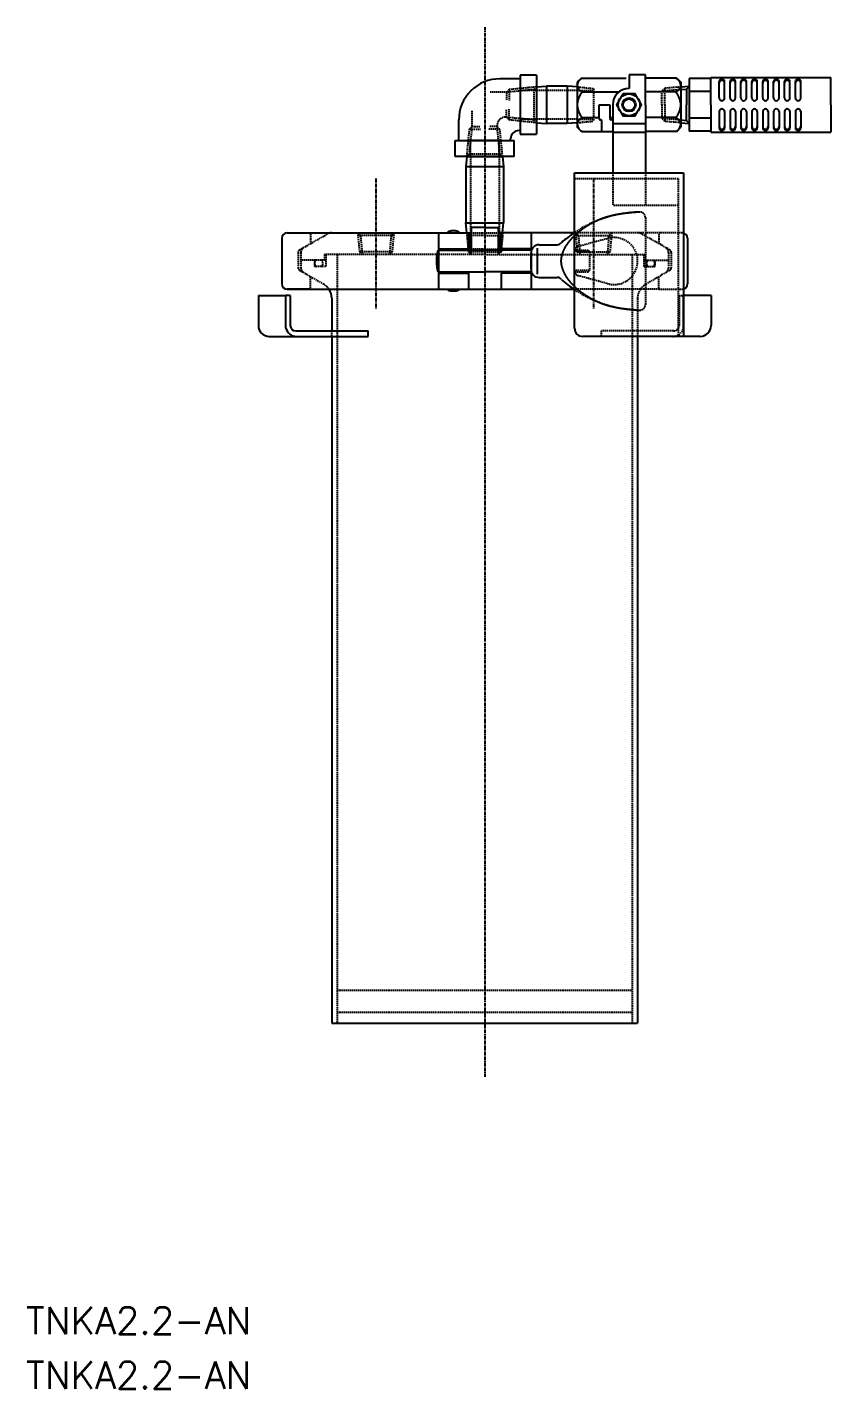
# Model space of a CAD drawing. Extents: x 248 to 807, y 18 to 803.
# Drawn here: x 248.5 to 543.6, y 18.3 to 518 of the extents above; entities that cross this region are included whole.
import ezdxf

# ---------------------------------------------------------------- set-up
doc = ezdxf.new("R2010")
doc.units = 0
doc.linetypes.add('CENTER', pattern=[2, 1.25, -0.25, 0.25, -0.25])
doc.linetypes.add('DASHED', pattern=[0.75, 0.5, -0.25])
doc.layers.get('0').update_dxf_attribs({"linetype": 'CONTINUOUS'})
doc.layers.add('CENTER', color=1, linetype='CENTER')
doc.styles.get("Standard").update_dxf_attribs({"font": 'txt.shx', "bigfont": 'bigfont.shx'})

msp = doc.modelspace()

# ---------------------------------------------------------------- linework, layer by layer
at = {"color": 7, "linetype": 'CONTINUOUS'}
for p, q in [((429.55, 500.35), (429.55, 478.7)), ((435.5, 500.34), (429.55, 500.35)), ((435.5, 500.34), (435.5, 478.7)), ((469.5, 500.52), (469.5, 495.52)), ((475.5, 500.52), (469.5, 500.52)), ((475.5, 489.52), (475.5, 500.52)), ((429.55, 499.03), (422.02, 499.04)), ((435.5, 496.08), (439.2, 496.42)), ((439.2, 496.42), (439.2, 482.62)), ((446.8, 496.42), (439.2, 496.42)), ((450.5, 496.08), (446.8, 496.42)), ((446.8, 496.42), (446.8, 482.62)), ((452, 499.27), (450.5, 497.77)), ((450.5, 497.77), (450.5, 481.27)), ((452, 499.27), (468.5, 499.27)), ((487, 499.27), (475.5, 499.27)), ((487, 499.27), (488.5, 497.77)), ((488.5, 497.77), (488.5, 481.27)), ((488.5, 496.09), (491.6, 496.35)), ((488.5, 496.09), (488.5, 482.95)), ((488.5, 495.09), (490.6, 495.26)), ((491.6, 496.35), (490.6, 495.27)), ((490.6, 495.26), (490.6, 489.52)), ((499.6, 499.22), (491.6, 499.22)), ((491.6, 499.22), (491.6, 489.52)), ((499.6, 489.52), (499.6, 499.52)), ((499.6, 499.52), (543.6, 499.52)), ((502.6, 492.02), (502.6, 498.02)), ((504.6, 492.02), (504.6, 498.02)), ((506.6, 492.02), (506.6, 498.02)), ((508.6, 492.02), (508.6, 498.02)), ((510.6, 492.02), (510.6, 498.02)), ((512.6, 492.02), (512.6, 498.02)), ((514.6, 492.02), (514.6, 498.02)), ((516.6, 492.02), (516.6, 498.02)), ((518.6, 492.02), (518.6, 498.02)), ((520.6, 492.02), (520.6, 498.02)), ((522.6, 492.02), (522.6, 498.02)), ((524.6, 492.02), (524.6, 498.02)), ((526.6, 492.02), (526.6, 498.02)), ((528.6, 492.02), (528.6, 498.02)), ((530.6, 492.02), (530.6, 498.02)), ((532.6, 492.02), (532.6, 498.02)), ((543.6, 489.52), (543.6, 499.52)), ((452.31, 494.22), (465.76, 494.22)), ((486.69, 494.22), (475.5, 494.22)), ((499.6, 494.37), (491.6, 494.37)), ((452.31, 484.83), (458.5, 484.83)), ((458.5, 484.52), (458.5, 489.52)), ((458.5, 489.52), (462.5, 489.52)), ((462.5, 489.52), (462.5, 484.52)), ((462.5, 484.83), (463.5, 484.83)), ((463.5, 489.52), (463.5, 464.52)), ((475.5, 489.52), (475.5, 464.52)), ((486.69, 484.83), (475.5, 484.83)), ((490.6, 483.78), (490.6, 489.52)), ((491.6, 489.52), (491.6, 479.82)), ((499.6, 489.52), (499.6, 479.52)), ((502.6, 487.02), (502.6, 481.02)), ((504.6, 487.02), (504.6, 481.02)), ((506.6, 487.02), (506.6, 481.02)), ((508.6, 487.02), (508.6, 481.02)), ((510.6, 487.02), (510.6, 481.02)), ((512.6, 487.02), (512.6, 481.02)), ((514.6, 487.02), (514.6, 481.02)), ((516.6, 487.02), (516.6, 481.02)), ((518.6, 487.02), (518.6, 481.02)), ((520.6, 487.02), (520.6, 481.02)), ((522.6, 487.02), (522.6, 481.02)), ((524.6, 487.02), (524.6, 481.02)), ((526.6, 487.02), (526.6, 481.02)), ((528.6, 487.02), (528.6, 481.02)), ((530.6, 487.02), (530.6, 481.02)), ((532.6, 487.02), (532.6, 481.02)), ((543.6, 489.52), (543.6, 479.52)), ((407, 476.46), (407, 484.04)), ((429.55, 480.02), (429, 480.03)), ((435.5, 482.96), (439.2, 482.62)), ((446.8, 482.62), (439.2, 482.62)), ((450.5, 482.96), (446.8, 482.62)), ((452, 479.77), (450.5, 481.27)), ((452, 479.77), (463.5, 479.77)), ((459.5, 479.77), (459.5, 483.52)), ((475.5, 482.52), (463.5, 482.52)), ((487, 479.77), (475.5, 479.77)), ((487, 479.77), (488.5, 481.27)), ((488.5, 483.95), (490.6, 483.78)), ((488.5, 482.95), (491.6, 482.69)), ((491.6, 482.69), (490.6, 483.77)), ((499.6, 484.67), (491.6, 484.67)), ((499.6, 479.82), (491.6, 479.82)), ((405.68, 470.52), (405.68, 476.46)), ((405.68, 476.46), (427.32, 476.46)), ((426, 476.46), (426, 477.03)), ((427.32, 470.52), (427.32, 476.46)), ((429.55, 478.7), (435.5, 478.7)), ((463.5, 479.52), (475.5, 479.52)), ((499.6, 479.52), (543.6, 479.52)), ((427.32, 470.52), (405.68, 470.52)), ((409.94, 470.52), (409.6, 466.82)), ((409.94, 470.52), (423.06, 470.52)), ((423.06, 470.52), (423.4, 466.82)), ((409.6, 466.82), (409.6, 446.22)), ((409.6, 466.82), (423.4, 466.82)), ((423.4, 466.82), (423.4, 446.22)), ((449.5, 464.52), (489.5, 464.52)), ((449.5, 407.52), (449.5, 464.52)), ((489.5, 464.52), (489.5, 404.52)), ((409.94, 442.52), (409.6, 446.22)), ((409.6, 446.22), (423.4, 446.22)), ((423.06, 442.52), (423.4, 446.22)), ((342, 440.52), (342, 423.82)), ((344, 442.52), (352, 442.52)), ((352, 442.52), (360.2, 442.52)), ((360.2, 442.52), (411.5, 442.52)), ((399.5, 442.52), (399.5, 436.67)), ((410.5, 442.52), (410.5, 436.67)), ((410.5, 442.52), (410.5, 437.02)), ((411.5, 444.52), (411.5, 436.17)), ((416.5, 444.52), (411.5, 444.52)), ((416.5, 444.52), (421.5, 444.52)), ((421.5, 444.52), (421.5, 436.17)), ((449.31, 442.52), (421.5, 442.52)), ((422.5, 442.52), (422.5, 437.02)), ((422.5, 442.52), (422.5, 436.67)), ((433.5, 442.52), (433.5, 436.67)), ((491, 440.52), (491, 423.82)), ((399.5, 436.67), (410.5, 436.67)), ((399.5, 436.17), (416.5, 436.17)), ((399.5, 436.17), (399.5, 428.17)), ((402.86, 436.67), (402.86, 436.17)), ((407.14, 436.67), (407.14, 436.17)), ((433.5, 436.17), (416.5, 436.17)), ((433.5, 436.67), (422.5, 436.67)), ((433.5, 436.17), (433.5, 428.17)), ((433.5, 429.17), (433.5, 435.17)), ((435.74, 436.95), (435.74, 427.39)), ((436.5, 438.17), (443.1, 438.17)), ((399.5, 428.17), (416.5, 428.17)), ((399.5, 427.67), (410.5, 427.67)), ((399.5, 427.67), (399.5, 421.82)), ((402.86, 428.17), (402.86, 427.67)), ((407.14, 428.17), (407.14, 427.67)), ((410.5, 427.67), (410.5, 421.82)), ((433.5, 428.17), (416.5, 428.17)), ((422.5, 427.67), (422.5, 421.82)), ((433.5, 427.67), (422.5, 427.67)), ((433.5, 427.67), (433.5, 421.82)), ((436.5, 426.17), (443.1, 426.17)), ((352.5, 421.82), (344, 421.82)), ((344, 421.82), (416.5, 421.82)), ((352.5, 421.82), (359.9, 421.82)), ((416.5, 421.82), (449.31, 421.82)), ((333.37, 419.52), (333.37, 408.52)), ((333.37, 419.52), (343.5, 419.52)), ((345.1, 419.52), (343.5, 419.52)), ((343.5, 407.51), (343.5, 419.52)), ((345.1, 419.52), (345.1, 408.52)), ((360.35, 418.5), (360.35, 409.52)), ((360.35, 418.5), (360.35, 409.52)), ((499.63, 419.52), (489.5, 419.52)), ((489.5, 407.51), (489.5, 419.52)), ((499.63, 419.52), (499.63, 408.52)), ((347.1, 406.52), (373.65, 406.52)), ((360.35, 409.52), (360.35, 406.52)), ((373.65, 404.52), (373.65, 406.52)), ((337.37, 404.52), (373.65, 404.52)), ((360.35, 404.52), (360.35, 152.52)), ((489.5, 404.52), (452.5, 404.52)), ((495.63, 404.52), (459.35, 404.52)), ((472.65, 404.52), (472.65, 152.52)), ((360.35, 152.52), (472.65, 152.52))]:
    msp.add_line(p, q, dxfattribs=at)
at = {"color": 3, "linetype": 'DASHED'}
for p, q in [((425.51, 495.1), (424.51, 494.1)), ((434.51, 495.09), (424.51, 494.1)), ((425.51, 495.1), (425.5, 491.09)), ((435.51, 496.09), (425.51, 495.1)), ((435.5, 496.08), (429.5, 495.52)), ((429.5, 495.52), (429.5, 483.52)), ((435.5, 494.77), (429.5, 494.77)), ((434.51, 495.09), (434.49, 483.94)), ((435.51, 496.09), (434.51, 495.09)), ((450.5, 494.77), (435.5, 494.77)), ((450.5, 496.08), (456.5, 495.52)), ((450.5, 494.77), (456.5, 494.77)), ((456.5, 495.52), (456.5, 483.52)), ((482.6, 495.61), (481.6, 494.52)), ((488.5, 495.09), (481.6, 494.52)), ((488.5, 496.09), (482.6, 495.61)), ((482.6, 489.52), (482.6, 495.61)), ((425.56, 494.1), (418.56, 494.11)), ((424.51, 494.1), (424.5, 491.09)), ((481.6, 489.52), (481.6, 494.52)), ((481.6, 489.52), (481.6, 494.52)), ((411.93, 481.52), (411.93, 487.5)), ((424.49, 484.96), (424.08, 484.96)), ((424.49, 484.96), (424.5, 487.97)), ((425.49, 483.96), (424.49, 484.96)), ((434.49, 483.94), (424.49, 484.96)), ((425.49, 483.96), (425.5, 487.97)), ((481.6, 489.52), (481.6, 484.52)), ((481.6, 489.52), (481.6, 484.52)), ((482.6, 489.52), (482.6, 483.44)), ((409.93, 470.52), (410.93, 480.52)), ((410.93, 471.52), (411.93, 481.52)), ((410.93, 480.52), (411.93, 481.52)), ((410.93, 480.52), (414.94, 480.52)), ((411.93, 481.52), (414.94, 481.52)), ((421.07, 481.52), (418.06, 481.52)), ((422.07, 480.52), (418.06, 480.52)), ((421.07, 481.52), (421.07, 481.96)), ((422.07, 471.52), (421.07, 481.52)), ((422.07, 480.52), (421.07, 481.52)), ((423.07, 470.52), (422.07, 480.52)), ((435.49, 482.94), (425.49, 483.96)), ((435.5, 484.27), (429.5, 484.27)), ((435.5, 482.96), (429.5, 483.52)), ((435.49, 482.94), (434.49, 483.94)), ((450.5, 484.27), (435.5, 484.27)), ((450.5, 484.27), (456.5, 484.27)), ((450.5, 482.96), (456.5, 483.52)), ((488.5, 483.95), (481.6, 484.52)), ((482.6, 483.44), (481.6, 484.52)), ((488.5, 482.95), (482.6, 483.44)), ((409.94, 470.52), (410.5, 476.52)), ((410.5, 476.52), (422.5, 476.52)), ((411.25, 470.52), (411.25, 476.52)), ((421.75, 470.52), (421.75, 476.52)), ((423.06, 470.52), (422.5, 476.52)), ((409.93, 470.52), (410.93, 471.52)), ((410.93, 471.52), (422.07, 471.52)), ((411.25, 470.52), (411.25, 442.52)), ((421.75, 470.52), (421.75, 442.52)), ((423.07, 470.52), (422.07, 471.52)), ((449.5, 462.52), (487.5, 462.52)), ((463.5, 464.52), (463.5, 452.52)), ((475.5, 464.52), (475.5, 452.52)), ((487.5, 462.52), (487.5, 404.52)), ((487.5, 452.52), (463.5, 452.52)), ((475.5, 448.17), (475.5, 416.17)), ((348.5, 436.23), (358.7, 442.11)), ((352.5, 442.02), (352.5, 438.54)), ((369.88, 442.52), (370.5, 435.52)), ((369.88, 442.52), (370.88, 441.52)), ((383.04, 441.52), (369.96, 441.52)), ((370.88, 441.52), (371.5, 434.52)), ((382.13, 441.52), (381.5, 434.52)), ((383.13, 442.52), (382.13, 441.52)), ((383.13, 442.52), (382.5, 435.52)), ((409.84, 442.52), (410.88, 441.52)), ((409.88, 442.48), (410.5, 435.52)), ((409.94, 442.52), (410.5, 436.52)), ((416.5, 441.52), (409.96, 441.52)), ((410.88, 441.52), (411.5, 434.52)), ((411.25, 442.52), (411.25, 436.52)), ((411.5, 442.52), (421.5, 442.52)), ((416.5, 441.52), (423.04, 441.52)), ((422.13, 441.52), (421.5, 434.52)), ((421.75, 442.52), (421.75, 436.52)), ((423.16, 442.52), (422.13, 441.52)), ((423.06, 442.52), (422.5, 436.52)), ((423.12, 442.48), (422.5, 435.52)), ((472.8, 442.52), (449.31, 442.52)), ((449.88, 442.52), (450.5, 435.52)), ((449.88, 442.52), (450.88, 441.52)), ((449.96, 441.52), (463.04, 441.52)), ((450.88, 441.52), (451.5, 434.52)), ((461.43, 440.39), (450.98, 437.57)), ((462.13, 441.52), (461.5, 434.52)), ((463.13, 442.52), (462.13, 441.52)), ((463.13, 442.52), (462.5, 435.52)), ((481, 442.52), (472.8, 442.52)), ((484.5, 436.23), (474.3, 442.11)), ((480.5, 442.02), (480.5, 438.54)), ((489, 442.52), (481, 442.52)), ((348, 435.36), (348, 429.67)), ((349, 435.36), (349, 429.67)), ((382.5, 435.52), (370.5, 435.52)), ((370.5, 435.52), (371.5, 434.52)), ((382.5, 435.52), (381.5, 434.52)), ((416.5, 436.52), (410.5, 436.52)), ((416.5, 435.52), (410.5, 435.52)), ((410.5, 435.52), (411.5, 434.52)), ((411.5, 436.17), (411.5, 434.52)), ((416.5, 436.52), (422.5, 436.52)), ((416.5, 435.52), (422.5, 435.52)), ((421.5, 436.17), (421.5, 434.52)), ((422.5, 435.52), (421.5, 434.52)), ((449.5, 428.7), (449.5, 435.64)), ((455, 435.62), (449.5, 435.62)), ((449.57, 436.17), (454.45, 436.17)), ((450.5, 435.52), (462.5, 435.52)), ((450.5, 435.52), (451.5, 434.52)), ((454.45, 436.17), (455, 435.62)), ((455, 435.62), (455, 428.72)), ((462.5, 435.52), (461.5, 434.52)), ((484, 435.36), (484, 429.67)), ((485, 435.36), (485, 429.67)), ((358.1, 432.52), (349, 432.52)), ((354, 432.52), (354, 430.12)), ((358.1, 430.12), (354, 430.12)), ((357.7, 434.52), (357.7, 432.52)), ((416.5, 434.52), (357.7, 434.52)), ((358.1, 434.52), (358.1, 430.12)), ((362.35, 434.52), (362.35, 152.52)), ((416.5, 434.52), (475.3, 434.52)), ((470.65, 434.52), (470.65, 409.52)), ((470.65, 434.52), (470.65, 409.52)), ((474.9, 434.52), (474.9, 430.12)), ((474.9, 432.52), (484, 432.52)), ((474.9, 430.12), (479, 430.12)), ((475.3, 434.52), (475.3, 432.52)), ((479, 432.52), (479, 430.12)), ((348.5, 428.81), (357.35, 423.7)), ((352.5, 422.32), (352.5, 426.5)), ((455, 428.72), (449.5, 428.72)), ((449.57, 428.17), (454.45, 428.17)), ((461.43, 423.94), (450.98, 426.77)), ((454.45, 428.17), (455, 428.72)), ((484.5, 428.81), (475.65, 423.7)), ((480.5, 422.32), (480.5, 426.5)), ((480.5, 421.82), (449.31, 421.82)), ((480.5, 421.82), (489, 421.82)), ((472.65, 418.5), (472.65, 404.52)), ((487.9, 419.52), (489.5, 419.52)), ((487.9, 419.52), (487.9, 408.52)), ((360.35, 404.52), (360.35, 406.52)), ((485.9, 406.52), (459.35, 406.52)), ((459.35, 404.52), (459.35, 406.52)), ((470.65, 409.52), (470.65, 152.52)), ((362.35, 164.52), (416.5, 164.52)), ((416.5, 164.52), (470.65, 164.52)), ((362.35, 156.52), (416.5, 156.52)), ((416.5, 156.52), (470.65, 156.52))]:
    msp.add_line(p, q, dxfattribs=at)
at = {"color": 7, "linetype": 'CONTINUOUS'}
msp.add_lwpolyline([(467.19, 493.52), (464.88, 489.52), (467.19, 485.52), (471.81, 485.52), (474.12, 489.52), (471.81, 493.52)], close=True, dxfattribs=at)
at = {"color": 3}
for points in [[(473.44, 450.17, 0), (473.28, 450.15, 0), (473.13, 450.14, 0), (472.98, 450.13, 0), (472.83, 450.12, 0), (472.68, 450.11, 0), (472.52, 450.1, 0), (472.37, 450.08, 0), (472.22, 450.07, 0), (472.07, 450.06, 0), (471.91, 450.05, 0), (471.76, 450.03, 0), (471.61, 450.02, 0), (471.46, 450.01, 0), (471.31, 450, 0), (471.15, 449.98, 0), (471, 449.97, 0), (470.85, 449.95, 0), (470.7, 449.94, 0), (470.55, 449.93, 0), (470.39, 449.91, 0), (470.24, 449.9, 0), (470.09, 449.88, 0), (469.94, 449.87, 0), (469.79, 449.86, 0), (469.63, 449.84, 0), (469.48, 449.82, 0), (469.33, 449.81, 0), (469.18, 449.79, 0), (469.02, 449.78, 0), (468.87, 449.76, 0), (468.72, 449.74, 0), (468.57, 449.73, 0), (468.41, 449.71, 0), (468.26, 449.69, 0), (468.11, 449.67, 0), (467.96, 449.65, 0), (467.8, 449.63, 0), (467.65, 449.61, 0), (467.5, 449.59, 0), (467.35, 449.57, 0), (467.19, 449.55, 0), (467.04, 449.53, 0), (466.89, 449.51, 0), (466.74, 449.49, 0), (466.58, 449.46, 0), (466.43, 449.44, 0), (466.28, 449.42, 0), (466.12, 449.39, 0), (465.97, 449.37, 0), (465.82, 449.34, 0), (465.67, 449.31, 0), (465.51, 449.29, 0), (465.36, 449.26, 0), (465.21, 449.23, 0), (465.05, 449.2, 0), (464.9, 449.18, 0), (464.75, 449.15, 0), (464.6, 449.12, 0), (464.44, 449.08, 0), (464.29, 449.05, 0), (464.13, 449.02, 0), (463.98, 448.99, 0), (463.83, 448.95, 0), (463.68, 448.92, 0), (463.52, 448.89, 0), (463.37, 448.85, 0), (463.21, 448.81, 0), (463.06, 448.78, 0), (462.91, 448.74, 0), (462.75, 448.7, 0), (462.6, 448.66, 0), (462.45, 448.62, 0), (462.29, 448.58, 0), (462.14, 448.54, 0), (461.99, 448.5, 0), (461.83, 448.45, 0), (461.68, 448.41, 0), (461.52, 448.36, 0), (461.37, 448.32, 0), (461.21, 448.27, 0), (461.06, 448.22, 0), (460.91, 448.17, 0), (460.75, 448.12, 0), (460.6, 448.07, 0), (460.44, 448.02, 0), (460.29, 447.97, 0), (460.13, 447.92, 0), (459.98, 447.86, 0), (459.82, 447.81, 0), (459.67, 447.75, 0), (459.52, 447.69, 0), (459.36, 447.63, 0), (459.21, 447.57, 0), (459.05, 447.51, 0), (458.9, 447.45, 0), (458.74, 447.39, 0), (458.59, 447.33, 0), (458.43, 447.26, 0), (458.28, 447.2, 0), (458.12, 447.13, 0), (457.96, 447.06, 0), (457.81, 446.99, 0), (457.65, 446.92, 0), (457.5, 446.85, 0), (457.34, 446.78, 0), (457.19, 446.71, 0), (457.03, 446.63, 0), (456.88, 446.56, 0), (456.72, 446.48, 0), (456.57, 446.4, 0), (456.41, 446.32, 0), (456.26, 446.25, 0), (456.1, 446.16, 0), (455.95, 446.08, 0), (455.79, 446, 0), (455.64, 445.92, 0), (455.49, 445.83, 0), (455.33, 445.75, 0), (455.18, 445.66, 0), (455.02, 445.57, 0), (454.87, 445.49, 0), (454.72, 445.39, 0), (454.57, 445.31, 0), (454.42, 445.21, 0), (454.27, 445.12, 0), (454.12, 445.03, 0), (453.96, 444.93, 0), (453.81, 444.84, 0), (453.67, 444.74, 0), (453.52, 444.65, 0), (453.37, 444.55, 0), (453.22, 444.45, 0), (453.07, 444.35, 0), (452.93, 444.25, 0), (452.78, 444.15, 0), (452.63, 444.05, 0), (452.49, 443.95, 0), (452.35, 443.85, 0), (452.2, 443.74, 0), (452.06, 443.64, 0), (451.92, 443.53, 0), (451.77, 443.43, 0), (451.63, 443.32, 0), (451.49, 443.21, 0), (451.36, 443.1, 0), (451.22, 442.99, 0), (451.08, 442.88, 0), (450.94, 442.77, 0), (450.81, 442.66, 0), (450.67, 442.55, 0), (450.54, 442.44, 0), (450.4, 442.32, 0), (450.27, 442.21, 0), (450.14, 442.1, 0), (450.01, 441.98, 0), (449.88, 441.87, 0), (449.75, 441.75, 0), (449.63, 441.63, 0), (449.5, 441.51, 0)], [(449.5, 422.82, 0), (449.63, 422.7, 0), (449.75, 422.58, 0), (449.88, 422.46, 0), (450.01, 422.35, 0), (450.14, 422.23, 0), (450.27, 422.12, 0), (450.41, 422, 0), (450.54, 421.89, 0), (450.67, 421.78, 0), (450.81, 421.66, 0), (450.94, 421.55, 0), (451.08, 421.44, 0), (451.22, 421.33, 0), (451.36, 421.22, 0), (451.5, 421.11, 0), (451.64, 421, 0), (451.78, 420.9, 0), (451.92, 420.79, 0), (452.06, 420.69, 0), (452.2, 420.58, 0), (452.35, 420.48, 0), (452.49, 420.37, 0), (452.64, 420.27, 0), (452.78, 420.17, 0), (452.93, 420.07, 0), (453.08, 419.97, 0), (453.22, 419.87, 0), (453.37, 419.77, 0), (453.52, 419.67, 0), (453.67, 419.58, 0), (453.82, 419.48, 0), (453.97, 419.39, 0), (454.12, 419.29, 0), (454.27, 419.2, 0), (454.42, 419.11, 0), (454.57, 419.02, 0), (454.73, 418.93, 0), (454.88, 418.84, 0), (455.03, 418.75, 0), (455.18, 418.66, 0), (455.34, 418.57, 0), (455.49, 418.49, 0), (455.64, 418.4, 0), (455.8, 418.32, 0), (455.95, 418.24, 0), (456.11, 418.16, 0), (456.26, 418.08, 0), (456.42, 418, 0), (456.57, 417.92, 0), (456.73, 417.84, 0), (456.88, 417.77, 0), (457.04, 417.69, 0), (457.19, 417.62, 0), (457.35, 417.54, 0), (457.5, 417.47, 0), (457.66, 417.4, 0), (457.81, 417.33, 0), (457.97, 417.26, 0), (458.12, 417.19, 0), (458.28, 417.13, 0), (458.43, 417.06, 0), (458.59, 417, 0), (458.75, 416.93, 0), (458.9, 416.87, 0), (459.06, 416.81, 0), (459.21, 416.75, 0), (459.36, 416.69, 0), (459.52, 416.63, 0), (459.67, 416.58, 0), (459.83, 416.52, 0), (459.98, 416.46, 0), (460.14, 416.41, 0), (460.29, 416.36, 0), (460.45, 416.31, 0), (460.6, 416.25, 0), (460.75, 416.2, 0), (460.91, 416.15, 0), (461.06, 416.11, 0), (461.22, 416.06, 0), (461.37, 416.01, 0), (461.53, 415.97, 0), (461.68, 415.92, 0), (461.83, 415.88, 0), (461.99, 415.83, 0), (462.14, 415.79, 0), (462.3, 415.75, 0), (462.45, 415.71, 0), (462.61, 415.67, 0), (462.76, 415.63, 0), (462.91, 415.59, 0), (463.07, 415.55, 0), (463.22, 415.52, 0), (463.37, 415.48, 0), (463.53, 415.44, 0), (463.68, 415.41, 0), (463.83, 415.38, 0), (463.99, 415.34, 0), (464.14, 415.31, 0), (464.29, 415.28, 0), (464.45, 415.24, 0), (464.6, 415.21, 0), (464.75, 415.18, 0), (464.91, 415.15, 0), (465.06, 415.13, 0), (465.21, 415.1, 0), (465.37, 415.07, 0), (465.52, 415.04, 0), (465.67, 415.02, 0), (465.83, 414.99, 0), (465.98, 414.96, 0), (466.13, 414.94, 0), (466.29, 414.92, 0), (466.44, 414.89, 0), (466.59, 414.87, 0), (466.75, 414.85, 0), (466.9, 414.82, 0), (467.05, 414.8, 0), (467.2, 414.78, 0), (467.36, 414.76, 0), (467.51, 414.74, 0), (467.66, 414.72, 0), (467.82, 414.7, 0), (467.97, 414.68, 0), (468.12, 414.66, 0), (468.27, 414.64, 0), (468.43, 414.62, 0), (468.58, 414.61, 0), (468.73, 414.59, 0), (468.88, 414.57, 0), (469.04, 414.56, 0), (469.19, 414.54, 0), (469.34, 414.52, 0), (469.5, 414.51, 0), (469.65, 414.49, 0), (469.8, 414.48, 0), (469.95, 414.46, 0), (470.11, 414.45, 0), (470.26, 414.43, 0), (470.41, 414.42, 0), (470.56, 414.4, 0), (470.72, 414.39, 0), (470.87, 414.38, 0), (471.02, 414.36, 0), (471.17, 414.35, 0), (471.33, 414.34, 0), (471.48, 414.32, 0), (471.63, 414.31, 0), (471.78, 414.3, 0), (471.94, 414.29, 0), (472.09, 414.27, 0), (472.24, 414.26, 0), (472.39, 414.25, 0), (472.55, 414.24, 0), (472.7, 414.23, 0), (472.85, 414.21, 0), (473, 414.2, 0), (473.15, 414.19, 0), (473.31, 414.18, 0), (473.46, 414.17, 0)]]:
    msp.add_polyline3d(points, dxfattribs=at)
at = {"color": 7, "linetype": 'CONTINUOUS'}
for points in [[(407.14, 442.52, 0), (407.14, 442.54, 0), (407.14, 442.55, 0), (407.13, 442.57, 0), (407.13, 442.59, 0), (407.12, 442.61, 0), (407.12, 442.63, 0), (407.11, 442.64, 0), (407.1, 442.66, 0), (407.09, 442.68, 0), (407.07, 442.7, 0), (407.06, 442.72, 0), (407.05, 442.73, 0), (407.03, 442.75, 0), (407.01, 442.77, 0), (407, 442.79, 0), (406.98, 442.8, 0), (406.95, 442.82, 0), (406.93, 442.84, 0), (406.91, 442.85, 0), (406.89, 442.87, 0), (406.86, 442.88, 0), (406.83, 442.9, 0), (406.81, 442.92, 0), (406.78, 442.93, 0), (406.75, 442.95, 0), (406.72, 442.96, 0), (406.69, 442.98, 0), (406.65, 442.99, 0), (406.62, 443, 0), (406.58, 443.02, 0), (406.55, 443.03, 0), (406.51, 443.05, 0), (406.48, 443.06, 0), (406.44, 443.07, 0), (406.4, 443.08, 0), (406.36, 443.09, 0), (406.32, 443.1, 0), (406.27, 443.12, 0), (406.23, 443.13, 0), (406.19, 443.14, 0), (406.14, 443.15, 0), (406.1, 443.16, 0), (406.06, 443.17, 0), (406.01, 443.18, 0), (405.96, 443.18, 0), (405.92, 443.19, 0), (405.87, 443.2, 0), (405.82, 443.21, 0), (405.77, 443.21, 0), (405.72, 443.22, 0), (405.67, 443.23, 0), (405.62, 443.23, 0), (405.57, 443.24, 0), (405.52, 443.24, 0), (405.47, 443.25, 0), (405.42, 443.25, 0), (405.37, 443.25, 0), (405.31, 443.25, 0), (405.26, 443.26, 0), (405.21, 443.26, 0), (405.16, 443.26, 0), (405.11, 443.26, 0), (405.05, 443.26, 0), (405, 443.26, 0), (404.95, 443.26, 0), (404.9, 443.26, 0), (404.84, 443.26, 0), (404.79, 443.26, 0), (404.74, 443.26, 0), (404.69, 443.25, 0), (404.63, 443.25, 0), (404.58, 443.25, 0), (404.53, 443.25, 0), (404.48, 443.24, 0), (404.43, 443.24, 0), (404.38, 443.23, 0), (404.33, 443.23, 0), (404.28, 443.22, 0), (404.23, 443.21, 0), (404.18, 443.21, 0), (404.13, 443.2, 0), (404.09, 443.19, 0), (404.04, 443.18, 0), (403.99, 443.18, 0), (403.95, 443.17, 0), (403.9, 443.16, 0), (403.86, 443.15, 0), (403.81, 443.14, 0), (403.77, 443.13, 0), (403.73, 443.12, 0), (403.69, 443.1, 0), (403.64, 443.09, 0), (403.61, 443.08, 0), (403.56, 443.07, 0), (403.53, 443.06, 0), (403.49, 443.05, 0), (403.45, 443.03, 0), (403.42, 443.02, 0), (403.38, 443, 0), (403.35, 442.99, 0), (403.32, 442.98, 0), (403.28, 442.96, 0), (403.25, 442.95, 0), (403.22, 442.93, 0), (403.19, 442.92, 0), (403.17, 442.9, 0), (403.14, 442.88, 0), (403.12, 442.87, 0), (403.09, 442.85, 0), (403.07, 442.84, 0), (403.05, 442.82, 0), (403.03, 442.8, 0), (403.01, 442.79, 0), (402.99, 442.77, 0), (402.97, 442.75, 0), (402.95, 442.73, 0), (402.94, 442.72, 0), (402.93, 442.7, 0), (402.92, 442.68, 0), (402.9, 442.66, 0), (402.89, 442.64, 0), (402.89, 442.63, 0), (402.88, 442.61, 0), (402.87, 442.59, 0), (402.87, 442.57, 0), (402.87, 442.55, 0), (402.86, 442.54, 0), (402.86, 442.52, 0)], [(399.5, 436.17, 0), (399.48, 436.17, 0), (399.47, 436.16, 0), (399.45, 436.16, 0), (399.43, 436.15, 0), (399.42, 436.14, 0), (399.4, 436.12, 0), (399.38, 436.11, 0), (399.36, 436.09, 0), (399.35, 436.07, 0), (399.33, 436.05, 0), (399.31, 436.02, 0), (399.3, 435.99, 0), (399.28, 435.96, 0), (399.26, 435.93, 0), (399.25, 435.9, 0), (399.23, 435.86, 0), (399.22, 435.82, 0), (399.2, 435.78, 0), (399.19, 435.74, 0), (399.17, 435.69, 0), (399.16, 435.65, 0), (399.14, 435.6, 0), (399.13, 435.55, 0), (399.11, 435.49, 0), (399.1, 435.44, 0), (399.08, 435.38, 0), (399.07, 435.32, 0), (399.06, 435.26, 0), (399.04, 435.19, 0), (399.03, 435.13, 0), (399.02, 435.06, 0), (399, 434.99, 0), (398.99, 434.93, 0), (398.98, 434.85, 0), (398.97, 434.78, 0), (398.96, 434.7, 0), (398.95, 434.63, 0), (398.94, 434.55, 0), (398.93, 434.47, 0), (398.92, 434.39, 0), (398.91, 434.31, 0), (398.9, 434.22, 0), (398.89, 434.14, 0), (398.88, 434.05, 0), (398.88, 433.96, 0), (398.87, 433.88, 0), (398.86, 433.79, 0), (398.85, 433.7, 0), (398.85, 433.61, 0), (398.84, 433.51, 0), (398.84, 433.42, 0), (398.83, 433.33, 0), (398.83, 433.23, 0), (398.82, 433.14, 0), (398.82, 433.04, 0), (398.81, 432.95, 0), (398.81, 432.85, 0), (398.81, 432.75, 0), (398.81, 432.66, 0), (398.8, 432.56, 0), (398.8, 432.46, 0), (398.8, 432.36, 0), (398.8, 432.26, 0), (398.8, 432.17, 0), (398.8, 432.07, 0), (398.8, 431.97, 0), (398.8, 431.87, 0), (398.8, 431.77, 0), (398.81, 431.68, 0), (398.81, 431.58, 0), (398.81, 431.48, 0), (398.81, 431.39, 0), (398.82, 431.29, 0), (398.82, 431.19, 0), (398.83, 431.1, 0), (398.83, 431, 0), (398.84, 430.91, 0), (398.84, 430.82, 0), (398.85, 430.73, 0), (398.85, 430.64, 0), (398.86, 430.55, 0), (398.87, 430.46, 0), (398.88, 430.37, 0), (398.88, 430.28, 0), (398.89, 430.19, 0), (398.9, 430.11, 0), (398.91, 430.03, 0), (398.92, 429.94, 0), (398.93, 429.86, 0), (398.94, 429.78, 0), (398.95, 429.71, 0), (398.96, 429.63, 0), (398.97, 429.55, 0), (398.98, 429.48, 0), (398.99, 429.41, 0), (399, 429.34, 0), (399.02, 429.27, 0), (399.03, 429.2, 0), (399.04, 429.14, 0), (399.06, 429.07, 0), (399.07, 429.01, 0), (399.08, 428.95, 0), (399.1, 428.9, 0), (399.11, 428.84, 0), (399.13, 428.79, 0), (399.14, 428.74, 0), (399.16, 428.69, 0), (399.17, 428.64, 0), (399.19, 428.59, 0), (399.2, 428.55, 0), (399.22, 428.51, 0), (399.23, 428.47, 0), (399.25, 428.43, 0), (399.26, 428.4, 0), (399.28, 428.37, 0), (399.3, 428.34, 0), (399.31, 428.31, 0), (399.33, 428.29, 0), (399.35, 428.26, 0), (399.36, 428.24, 0), (399.38, 428.23, 0), (399.4, 428.21, 0), (399.42, 428.2, 0), (399.43, 428.19, 0), (399.45, 428.18, 0), (399.47, 428.17, 0), (399.48, 428.17, 0), (399.5, 428.17, 0)], [(407.14, 421.82, 0), (407.14, 421.8, 0), (407.14, 421.78, 0), (407.13, 421.76, 0), (407.13, 421.74, 0), (407.12, 421.72, 0), (407.12, 421.71, 0), (407.11, 421.69, 0), (407.1, 421.67, 0), (407.09, 421.65, 0), (407.07, 421.63, 0), (407.06, 421.62, 0), (407.05, 421.6, 0), (407.03, 421.58, 0), (407.01, 421.56, 0), (407, 421.55, 0), (406.98, 421.53, 0), (406.95, 421.51, 0), (406.93, 421.5, 0), (406.91, 421.48, 0), (406.89, 421.46, 0), (406.86, 421.45, 0), (406.83, 421.43, 0), (406.81, 421.42, 0), (406.78, 421.4, 0), (406.75, 421.39, 0), (406.72, 421.37, 0), (406.69, 421.36, 0), (406.65, 421.34, 0), (406.62, 421.33, 0), (406.58, 421.31, 0), (406.55, 421.3, 0), (406.51, 421.29, 0), (406.48, 421.28, 0), (406.44, 421.26, 0), (406.4, 421.25, 0), (406.36, 421.24, 0), (406.32, 421.23, 0), (406.27, 421.22, 0), (406.23, 421.21, 0), (406.19, 421.2, 0), (406.14, 421.19, 0), (406.1, 421.18, 0), (406.06, 421.17, 0), (406.01, 421.16, 0), (405.96, 421.15, 0), (405.92, 421.14, 0), (405.87, 421.13, 0), (405.82, 421.13, 0), (405.77, 421.12, 0), (405.72, 421.11, 0), (405.67, 421.11, 0), (405.62, 421.1, 0), (405.57, 421.1, 0), (405.52, 421.09, 0), (405.47, 421.09, 0), (405.42, 421.08, 0), (405.37, 421.08, 0), (405.31, 421.08, 0), (405.26, 421.07, 0), (405.21, 421.07, 0), (405.16, 421.07, 0), (405.11, 421.07, 0), (405.05, 421.07, 0), (405, 421.07, 0), (404.95, 421.07, 0), (404.9, 421.07, 0), (404.84, 421.07, 0), (404.79, 421.07, 0), (404.74, 421.07, 0), (404.69, 421.08, 0), (404.63, 421.08, 0), (404.58, 421.08, 0), (404.53, 421.09, 0), (404.48, 421.09, 0), (404.43, 421.1, 0), (404.38, 421.1, 0), (404.33, 421.11, 0), (404.28, 421.11, 0), (404.23, 421.12, 0), (404.18, 421.13, 0), (404.13, 421.13, 0), (404.09, 421.14, 0), (404.04, 421.15, 0), (403.99, 421.16, 0), (403.95, 421.17, 0), (403.9, 421.18, 0), (403.86, 421.19, 0), (403.81, 421.2, 0), (403.77, 421.21, 0), (403.73, 421.22, 0), (403.69, 421.23, 0), (403.64, 421.24, 0), (403.61, 421.25, 0), (403.56, 421.26, 0), (403.53, 421.28, 0), (403.49, 421.29, 0), (403.45, 421.3, 0), (403.42, 421.31, 0), (403.38, 421.33, 0), (403.35, 421.34, 0), (403.32, 421.36, 0), (403.28, 421.37, 0), (403.25, 421.39, 0), (403.22, 421.4, 0), (403.19, 421.42, 0), (403.17, 421.43, 0), (403.14, 421.45, 0), (403.12, 421.46, 0), (403.09, 421.48, 0), (403.07, 421.5, 0), (403.05, 421.51, 0), (403.03, 421.53, 0), (403.01, 421.55, 0), (402.99, 421.56, 0), (402.97, 421.58, 0), (402.95, 421.6, 0), (402.94, 421.62, 0), (402.93, 421.63, 0), (402.92, 421.65, 0), (402.9, 421.67, 0), (402.89, 421.69, 0), (402.89, 421.71, 0), (402.88, 421.72, 0), (402.87, 421.74, 0), (402.87, 421.76, 0), (402.87, 421.78, 0), (402.86, 421.8, 0), (402.86, 421.82, 0)]]:
    msp.add_polyline3d(points, dxfattribs=at)
at = {"color": 7}
msp.add_polyline3d([(449.5, 441.51, 0), (449.39, 441.41, 0), (449.28, 441.3, 0), (449.17, 441.2, 0), (449.06, 441.09, 0), (448.95, 440.98, 0), (448.85, 440.88, 0), (448.74, 440.77, 0), (448.64, 440.66, 0), (448.54, 440.55, 0), (448.43, 440.44, 0), (448.33, 440.33, 0), (448.23, 440.22, 0), (448.13, 440.11, 0), (448.03, 440, 0), (447.94, 439.89, 0), (447.84, 439.78, 0), (447.74, 439.67, 0), (447.65, 439.56, 0), (447.56, 439.44, 0), (447.46, 439.33, 0), (447.37, 439.22, 0), (447.28, 439.1, 0), (447.19, 438.99, 0), (447.11, 438.87, 0), (447.02, 438.76, 0), (446.94, 438.64, 0), (446.85, 438.53, 0), (446.77, 438.41, 0), (446.69, 438.3, 0), (446.61, 438.18, 0), (446.53, 438.06, 0), (446.45, 437.95, 0), (446.37, 437.83, 0), (446.3, 437.71, 0), (446.23, 437.59, 0), (446.15, 437.48, 0), (446.08, 437.36, 0), (446.01, 437.24, 0), (445.94, 437.12, 0), (445.88, 437, 0), (445.81, 436.88, 0), (445.75, 436.76, 0), (445.69, 436.64, 0), (445.62, 436.52, 0), (445.56, 436.4, 0), (445.51, 436.28, 0), (445.45, 436.16, 0), (445.39, 436.04, 0), (445.34, 435.92, 0), (445.29, 435.8, 0), (445.24, 435.68, 0), (445.19, 435.56, 0), (445.14, 435.43, 0), (445.1, 435.31, 0), (445.05, 435.19, 0), (445.01, 435.07, 0), (444.97, 434.95, 0), (444.93, 434.82, 0), (444.89, 434.7, 0), (444.85, 434.58, 0), (444.82, 434.45, 0), (444.79, 434.33, 0), (444.75, 434.21, 0), (444.73, 434.09, 0), (444.7, 433.96, 0), (444.67, 433.84, 0), (444.65, 433.72, 0), (444.63, 433.59, 0), (444.61, 433.47, 0), (444.59, 433.35, 0), (444.57, 433.22, 0), (444.55, 433.1, 0), (444.54, 432.97, 0), (444.53, 432.85, 0), (444.52, 432.73, 0), (444.51, 432.6, 0), (444.51, 432.48, 0), (444.5, 432.36, 0), (444.5, 432.23, 0), (444.5, 432.11, 0), (444.5, 431.98, 0), (444.51, 431.86, 0), (444.51, 431.74, 0), (444.52, 431.61, 0), (444.53, 431.49, 0), (444.54, 431.36, 0), (444.55, 431.24, 0), (444.57, 431.12, 0), (444.59, 430.99, 0), (444.61, 430.87, 0), (444.63, 430.74, 0), (444.65, 430.62, 0), (444.67, 430.5, 0), (444.7, 430.37, 0), (444.73, 430.25, 0), (444.76, 430.13, 0), (444.79, 430, 0), (444.82, 429.88, 0), (444.85, 429.76, 0), (444.89, 429.64, 0), (444.93, 429.51, 0), (444.97, 429.39, 0), (445.01, 429.27, 0), (445.05, 429.15, 0), (445.1, 429.02, 0), (445.14, 428.9, 0), (445.19, 428.78, 0), (445.24, 428.66, 0), (445.29, 428.54, 0), (445.34, 428.42, 0), (445.39, 428.29, 0), (445.45, 428.17, 0), (445.51, 428.05, 0), (445.57, 427.93, 0), (445.62, 427.81, 0), (445.69, 427.69, 0), (445.75, 427.57, 0), (445.81, 427.45, 0), (445.88, 427.33, 0), (445.94, 427.21, 0), (446.01, 427.1, 0), (446.08, 426.98, 0), (446.15, 426.86, 0), (446.23, 426.74, 0), (446.3, 426.62, 0), (446.38, 426.5, 0), (446.45, 426.39, 0), (446.53, 426.27, 0), (446.61, 426.15, 0), (446.69, 426.04, 0), (446.77, 425.92, 0), (446.85, 425.8, 0), (446.94, 425.69, 0), (447.02, 425.57, 0), (447.11, 425.46, 0), (447.19, 425.34, 0), (447.28, 425.23, 0), (447.37, 425.12, 0), (447.46, 425, 0), (447.56, 424.89, 0), (447.65, 424.78, 0), (447.74, 424.66, 0), (447.84, 424.55, 0), (447.94, 424.44, 0), (448.03, 424.33, 0), (448.13, 424.22, 0), (448.23, 424.11, 0), (448.33, 424, 0), (448.43, 423.89, 0), (448.54, 423.78, 0), (448.64, 423.67, 0), (448.74, 423.56, 0), (448.85, 423.45, 0), (448.95, 423.35, 0), (449.06, 423.24, 0), (449.17, 423.13, 0), (449.28, 423.03, 0), (449.39, 422.92, 0), (449.5, 422.82, 0)], dxfattribs=at)
at = {"color": 7, "linetype": 'CONTINUOUS'}
for radius in [4, 2.5, 2.15]:
    msp.add_circle((469.5, 489.52), radius, dxfattribs=at)
for centre, radius, start, end in [((422, 484.04), 15, 89.9231, 180), ((453.13, 496.71), 2.63, 103.5534, 251.7896), ((469.5, 489.52), 6, 90, 180), ((485.87, 496.71), 2.63, 288.2104, 76.4466), ((503.6, 498.02), 1, 0, 180), ((503.6, 497.52), 1, 0, 180), ((507.6, 498.02), 1, 0, 180), ((507.6, 497.52), 1, 0, 180), ((511.6, 498.02), 1, 0, 180), ((511.6, 497.52), 1, 0, 180), ((515.6, 498.02), 1, 0, 180), ((515.6, 497.52), 1, 0, 180), ((519.6, 498.02), 1, 0, 180), ((519.6, 497.52), 1, 0, 180), ((523.6, 498.02), 1, 0, 180), ((523.6, 497.52), 1, 0, 180), ((527.6, 498.02), 1, 0, 180), ((527.6, 497.52), 1, 0, 180), ((531.6, 498.02), 1, 0, 180), ((531.6, 497.52), 1, 0, 180), ((457.5, 489.52), 7, 137.8811, 222.1189), ((481.5, 489.52), 7, 317.8811, 42.1189), ((503.6, 492.02), 1, 180, 0), ((507.6, 492.02), 1, 180, 0), ((511.6, 492.02), 1, 180, 0), ((515.6, 492.02), 1, 180, 0), ((519.6, 492.02), 1, 180, 0), ((523.6, 492.02), 1, 180, 0), ((527.6, 492.02), 1, 180, 0), ((531.6, 492.02), 1, 180, 0), ((453.13, 482.33), 2.63, 108.2104, 256.4466), ((485.87, 482.33), 2.63, 283.5534, 71.7896), ((503.6, 487.02), 1, 0, 180), ((507.6, 487.02), 1, 0, 180), ((511.6, 487.02), 1, 0, 180), ((515.6, 487.02), 1, 0, 180), ((519.6, 487.02), 1, 0, 180), ((523.6, 487.02), 1, 0, 180), ((527.6, 487.02), 1, 0, 180), ((531.6, 487.02), 1, 0, 180), ((429, 477.03), 3, 89.9231, 180), ((459, 484.52), 0.5, 180, 270), ((459, 483.52), 0.5, 0, 90), ((463, 484.52), 0.5, 180, 270), ((463, 483.52), 0.5, 0, 90), ((503.6, 481.52), 1, 180, 0), ((503.6, 481.02), 1, 180, 0), ((507.6, 481.52), 1, 180, 0), ((507.6, 481.02), 1, 180, 0), ((511.6, 481.52), 1, 180, 0), ((511.6, 481.02), 1, 180, 0), ((515.6, 481.52), 1, 180, 0), ((515.6, 481.02), 1, 180, 0), ((519.6, 481.52), 1, 180, 0), ((519.6, 481.02), 1, 180, 0), ((523.6, 481.52), 1, 180, 0), ((523.6, 481.02), 1, 180, 0), ((527.6, 481.52), 1, 180, 0), ((527.6, 481.02), 1, 180, 0), ((531.6, 481.52), 1, 180, 0), ((531.6, 481.02), 1, 180, 0), ((344, 440.52), 2, 90, 180), ((474.37, 405.34), 44.83, 123.693, 131.5058), ((489, 440.52), 2, 0, 90), ((436.5, 435.17), 3, 90, 180), ((443.1, 440.17), 2, 270, 321.3816), ((436.5, 429.17), 3, 180, 270), ((443.1, 424.17), 2, 38.6184, 90), ((474.37, 458.99), 44.83, 228.4942, 236.307), ((344, 423.82), 2, 180, 270), ((354.35, 418.5), 6, 0, 33.5619), ((489, 423.82), 2, 270, 0), ((337.37, 408.52), 4, 180, 270), ((347.37, 408.52), 4, 194.6258, 270), ((347.1, 408.52), 2, 180, 270), ((452.5, 407.52), 3, 180, 270), ((495.63, 408.52), 4, 270, 0)]:
    msp.add_arc(centre, radius, start, end, dxfattribs=at)
at = {"color": 3, "linetype": 'DASHED'}
for centre, radius, start, end in [((424.07, 481.96), 3, 89.9231, 180), ((474.37, 405.34), 44.83, 91.1648, 123.693), ((473.5, 448.17), 2, 0, 91.1648), ((352, 442.02), 0.5, 0, 90), ((360.2, 439.52), 3, 90, 120), ((464.03, 432.17), 8.63, 252.4367, 107.5633), ((472.8, 439.52), 3, 60, 90), ((481, 442.02), 0.5, 90, 180), ((349, 435.36), 1, 120, 180), ((351, 435.36), 2, 120, 180), ((451.5, 435.64), 2, 105.1374, 180), ((482, 435.36), 2, 0, 60), ((484, 435.36), 1, 0, 60), ((355.55, 431.32), 1.55, 129.268, 230.732), ((355.55, 431.32), 1.55, 309.268, 50.732), ((477.45, 431.32), 1.55, 129.268, 230.732), ((477.45, 431.32), 1.55, 309.268, 50.732), ((349, 429.67), 1, 180, 240), ((351, 429.67), 2, 180, 240), ((451.5, 428.7), 2, 180, 254.8626), ((482, 429.67), 2, 300, 0), ((484, 429.67), 1, 300, 0), ((352, 422.32), 0.5, 270, 0), ((354.35, 418.5), 6, 33.5619, 60), ((474.37, 458.99), 44.83, 236.307, 268.8352), ((478.65, 418.5), 6, 146.4381, 180), ((478.65, 418.5), 6, 120, 146.4381), ((481, 422.32), 0.5, 180, 270), ((473.5, 416.17), 2, 268.8352, 360), ((485.63, 408.52), 4, 270, 345.3742), ((485.9, 408.52), 2, 270, 0)]:
    msp.add_arc(centre, radius, start, end, dxfattribs=at)
at = {"layer": 'CENTER', "color": 1, "linetype": 'CENTER'}
for p, q in [((416.5, 517.99), (416.5, 132.52)), ((376.5, 462.52), (376.5, 414.52)), ((456.5, 462.52), (456.5, 414.52))]:
    msp.add_line(p, q, dxfattribs=at)

# ---------------------------------------------------------------- texts
at = {"color": 7, "linetype": 'CONTINUOUS'}
for p in [(248.05, 38.29), (248.05, 18.29)]:
    msp.add_text('TNKA2.2-AN', height=10, dxfattribs=at).set_placement(p)

doc.saveas('drawing.dxf')
